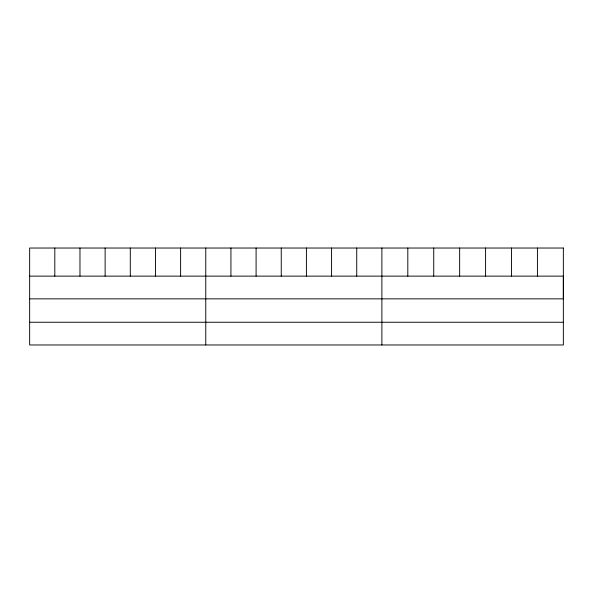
<?xml version="1.0" encoding="UTF-8"?>
<svg xmlns="http://www.w3.org/2000/svg" width="593" height="593" viewBox="0 0 593 593"><rect width="100%" height="100%" fill="white"/><g stroke="black" fill="none" stroke-linecap="round" stroke-linejoin="round"><path stroke-width="0.89" d="M29.65 276.13L563.35 276.13L563.35 298.85L29.65 298.85M29.65 322.251L563.35 322.251M537.428 248.03L537.428 276.13M511.507 248.03L511.507 276.13M485.585 248.03L485.585 276.13M459.657 248.03L459.657 276.13M433.735 248.03L433.735 276.13M407.814 248.03L407.814 276.13M381.892 248.03L381.892 344.97M356.734 248.03L356.734 276.13M331.569 248.03L331.569 276.13M306.411 248.03L306.411 276.13M281.252 248.03L281.252 276.13M256.094 248.03L256.094 276.13M230.929 248.03L230.929 276.13M205.771 248.03L205.771 344.97M180.613 248.03L180.613 276.13M155.448 248.03L155.448 276.13M130.29 248.03L130.29 276.13M105.131 248.03L105.131 276.13M79.973 248.03L79.973 276.13M54.808 248.03L54.808 276.13M563.35 248.03L29.65 248.03L29.65 344.97L563.35 344.97L563.35 248.03"/></g></svg>
